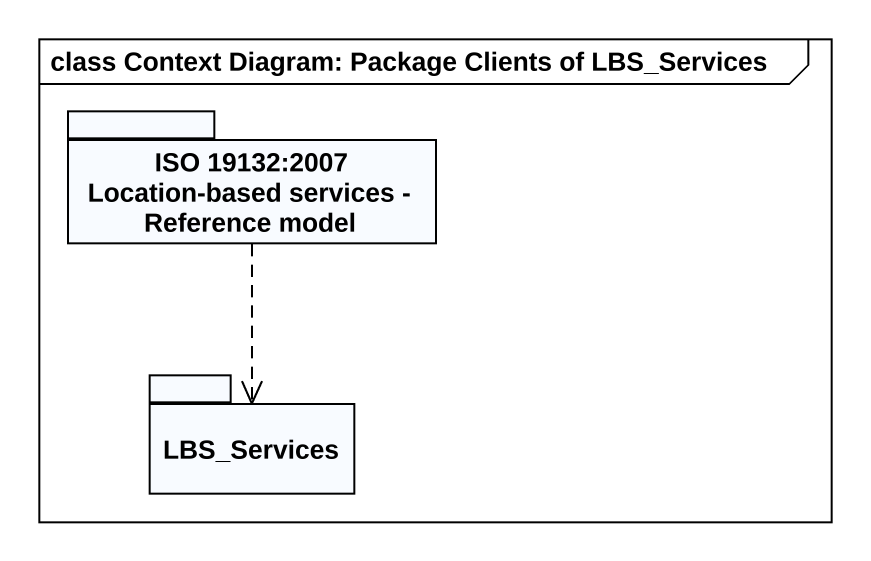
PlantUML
@startuml
mainframe class Context Diagram: Package Clients of LBS_Services
package "ISO 19132:2007 Location-based services - Reference model" as ISO_19132_2007_Location {
}
package LBS_Services {
}
ISO_19132_2007_Location ..> LBS_Services
@enduml
